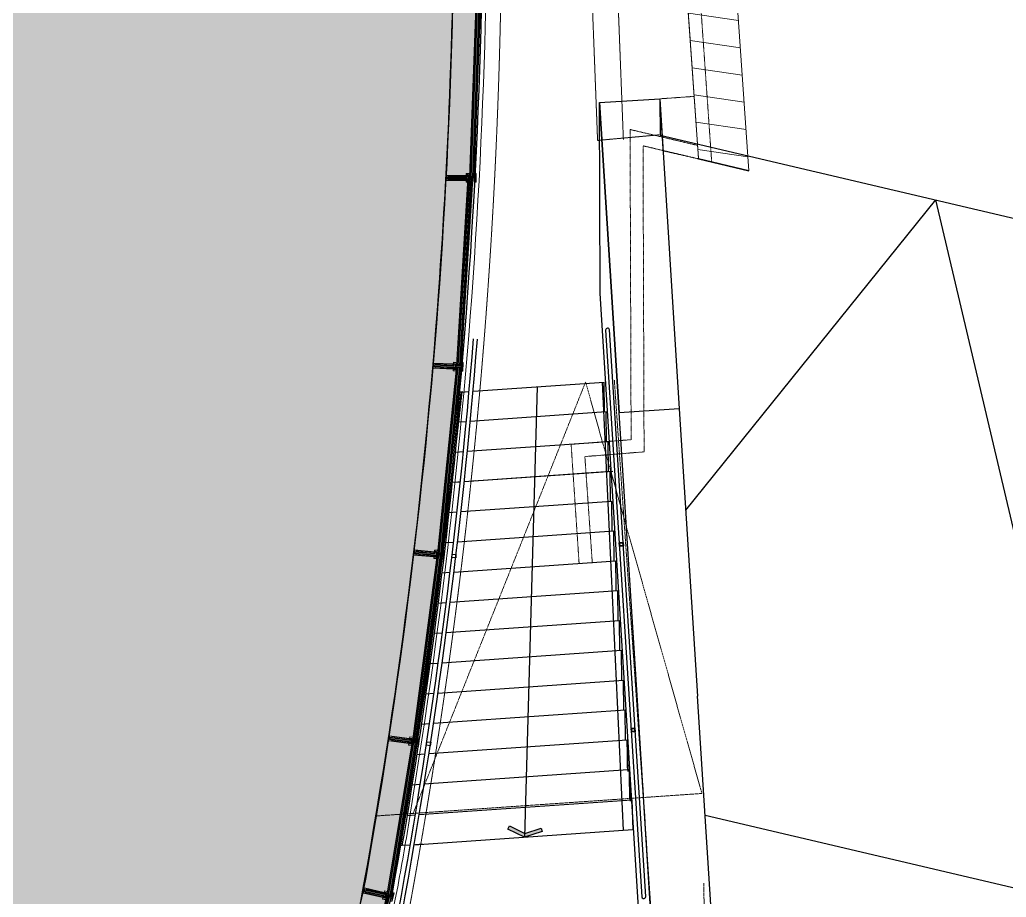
# Model space of a CAD drawing. Header units: millimetres. Extents: x 306 to 836129804, y -168137 to 818603917.
# Drawn here: x 834577313 to 834588780, y 817948182 to 817958385 of the extents above; entities that cross this region are included whole.
import ezdxf

# ---------------------------------------------------------------- set-up
doc = ezdxf.new("R2010")
doc.units = ezdxf.units.MM
doc.header["$LTSCALE"] = 3
for name, pattern in [('B0606', [0.7813, 0.39065, -0.39065]), ('B0701', [2.34375, 1.5625, -0.78125]), ('B0703', [4.6875, 3.125, -1.5625])]:
    doc.linetypes.add(name, pattern=pattern)
doc.layers.get('Defpoints').update_dxf_attribs({"color": 32})
for name, color, linetype, lineweight in [('05SYMB', 251, 'Continuous', 5), ('Hatch (LTC&CB)', 252, 'Continuous', 35), ('UAJ-21EXWA', 251, 'Continuous', 35), ('UAJ-21EXWA-a', 251, 'Continuous', 9), ('UAJ-21EXWA-c', 251, 'Continuous', 9), ('UAJ-22INWA', 251, 'Continuous', 35), ('UAJ-22INWA-h', 251, 'Continuous', 9), ('UAJ-23FLOR-h', 251, 'Continuous', 9), ('UAJ-23FLOR-rc slab edge', 251, 'B0703', 9), ('UAJ-23FLOR-y', 251, 'B0701', 9), ('UAJ-23FLOR-z', 251, 'B0703', 9)]:
    doc.layers.add(name, color=color, linetype=linetype, lineweight=lineweight)
doc.layers.add('_base', color=251, linetype='Continuous')
doc.layers.add('_LTC', color=251, linetype='Continuous')

# ---------------------------------------------------------------- blocks, each defined once
blk = doc.blocks.new('*U2908')
at = {"layer": '05SYMB', "linetype": 'ByBlock', "lineweight": -2, "transparency": 16777216}
blk.add_lwpolyline([(-1.019183087500947, -0.3482324427046337), (-1.083848228713204, -0.1589748946068129), (-0.1403681604513847, 0.1633914916129167), (0.3205198984832221, 1.047505128711219), (0.4978688270147323, 0.9550532085109058), (8.881784197001252e-16, 0)], close=True, dxfattribs=at)
for points in [[(0.4978688270147323, 0.9550532085109058), (0.3205198984832221, 1.047505128711219), (8.881784197001252e-16, 0), (-0.1403681604513847, 0.1633914916129167)], [(8.881784197001252e-16, 0), (-0.1403681604513847, 0.1633914916129167), (-1.019183087500947, -0.3482324427046337), (-1.083848228713204, -0.1589748946068129)]]:
    blk.add_solid(points, dxfattribs=at)
blk = doc.blocks.new('*U1352')
at = {"layer": 'UAJ-22INWA-h'}
h = blk.add_hatch(color=256, dxfattribs=at)
h.dxf.hatch_style = 1
h.paths.add_polyline_path([(-8.965648259868544e-16, -4.880671589615758), (40.00000011920929, -4.880671589615758), (40.00000011920929, 39.99999999999272), (0, 40)])
edge = h.paths.add_edge_path(flags=16)
edge.add_line((6.000000000058207, -1.880671589615758), (34.0000001192675, -1.880671589623034))
edge.add_arc((34.0000001192324, 1.119328410353857), 2.999999999976892, 270.0000000006704, 360.0000000007193)
edge.add_line((37.00000011920929, 1.119328410391518), (37.00000011920929, 34))
edge.add_arc((34.00000011920582, 34.00000000000381), 3.000000000003467, 359.9999999999273, 449.9999999999338)
edge.add_line((34.00000011920929, 37.00000000000728), (6.000000000058208, 36.99999999999272))
edge.add_arc((6.000000000026295, 33.99999999996643), 3.000000000026297, 89.99999999939051, 179.9999999994978)
edge.add_line((3, 33.99999999999272), (2.999999999999999, 1.119328410376966))
edge.add_arc((6.000000000026763, 1.119328410411005), 3.000000000026763, 180.0000000006501, 270.0000000006006)
at = {"layer": 'UAJ-22INWA'}
blk.add_lwpolyline([(-8.965648259868544e-16, -4.880671589615758), (40.00000011920929, -4.880671589615758), (40.00000011920929, 39.99999999999272), (0, 40)], close=True, dxfattribs=at)
blk.add_lwpolyline([(6.000000000058207, -1.880671589615758), (34.0000001192675, -1.880671589623034, 0.4142135623733451), (37.00000011920929, 1.119328410391518), (37.00000011920929, 34, 0.414213562373128), (34.00000011920929, 37.00000000000728), (6.000000000058208, 36.99999999999272, 0.4142135623736437), (3, 33.99999999999272), (2.999999999999999, 1.119328410376966, 0.4142135623728417)], format="xyb", close=True, dxfattribs=at)
blk = doc.blocks.new('3A35X-MAGP-P-LD-00-0')
at = {"layer": '_base'}
for p, q in [((834584052.8300669, 817957421.6359996), (834584751.4301093, 817957465.8383579)), ((834584052.8300668, 817957421.6359996), (834584751.4301091, 817957465.8383579)), ((834584280.9546655, 817953816.2004067), (834584052.8300669, 817957421.6359996)), ((834584280.9546654, 817953816.2004067), (834584052.8300668, 817957421.6359996)), ((834584058.7281979, 817955205.5610292), (834584052.8307071, 817957421.5791463)), ((834584052.830707, 817957421.5791463), (834584280.9546654, 817953816.2004067)), ((834584058.7281978, 817955205.5610292), (834584052.830707, 817957421.5791463)), ((834584751.4301093, 817957465.8383579), (834584979.5559831, 817953860.4030164)), ((834584751.4301091, 817957465.8383579), (834584979.555983, 817953860.4030164)), ((834584123.1342753, 817954774.7301564), (834584545.201107, 817948186.5774969)), ((834584123.1342753, 817954774.7301564), (834584545.201107, 817948186.5774969)), ((834584590.0755543, 817948189.9840242), (834584168.0247171, 817954777.8683425)), ((834584590.0755543, 817948189.9840242), (834584168.0247171, 817954777.8683425)), ((834584979.5559831, 817953860.4030164), (834585191.0056647, 817950518.5280143)), ((834584979.555983, 817953860.4030164), (834585191.0056646, 817950518.5280143)), ((834584492.8061233, 817950467.995907), (834584280.9546655, 817953816.2004067)), ((834584492.8061231, 817950467.995907), (834584280.9546654, 817953816.2004067)), ((834585344.4515134, 817948093.379666), (834585191.0056647, 817950518.5280143)), ((834584646.2894933, 817948042.2545463), (834584492.8061233, 817950467.995907)), ((834584646.2894932, 817948042.2545463), (834584492.8061231, 817950467.995907))]:
    blk.add_line(p, q, dxfattribs=at)
for points in [[(834584052.8340528, 817957421.5746748), (834584052.8369983, 817957421.5748613)], [(834584052.8369983, 817957421.5748613), (834584751.4370455, 817957465.7771451)], [(834584055.2255952, 817957209.3677773), (834584052.8369983, 817957421.5748613)], [(834584751.4370455, 817957465.7771451), (834584756.1780401, 817957044.5776645)], [(834584756.1780403, 817957044.5776645), (834591170.4208981, 817955536.6240054)], [(834584621.742926, 817946194.1848171), (834584058.7281979, 817955205.5610292)], [(834584621.7429259, 817946194.1848171), (834584058.7281978, 817955205.5610292)], [(834582445.416485, 817954055.9804788), (834582536.3527936, 817954062.337624)], [(834582581.8196983, 817954065.5161093), (834584106.7766776, 817954172.122297)], [(834583326.4574172, 817954117.5719966), (834583180.3723717, 817948881.5517204)], [(834584330.4998719, 817948961.954453), (834584087.2239156, 817954170.7554091)], [(834584330.4998719, 817948961.954453), (834584087.2239156, 817954170.7554091)], [(834584110.6946658, 817953824.0604844), (834584106.7766776, 817954172.122297)], [(834582445.416485, 817954055.9804788), (834582403.1767452, 817954053.0275972)], [(834584979.5625349, 817953860.3417794), (834584280.9612125, 817953816.1392441)], [(834584128.9757701, 817953825.3384738), (834582549.4101639, 817953714.9147242)], [(834584132.8938383, 817953477.1702489), (834584128.9757701, 817953825.3384738)], [(834582503.9044703, 817953711.7335271), (834582412.8904485, 817953705.3709489)], [(834584152.0814831, 817953478.5116124), (834582515.1320381, 817953364.0762925)], [(834584155.9994713, 817953130.4497998), (834584152.0814831, 817953478.5116124)], [(834582469.5862031, 817953360.8922894), (834582378.4917543, 817953354.5240891)], [(834584174.2805758, 817953131.7277892), (834582479.0013428, 817953013.2147697)], [(834584208.3146812, 817953134.1070338), (834582479.0208169, 817953013.3991572)], [(834584178.1986438, 817952783.5595642), (834584174.2805758, 817953131.7277892)], [(834582433.4140278, 817953010.027867), (834582342.2364668, 817953003.6538564)], [(834582433.434038, 817953010.2171165), (834582406.0814923, 817953008.3078587)], [(834582615.7756178, 817953022.9448924), (834582575.2565747, 817953020.1165892)], [(834584196.4823955, 817952784.8380588), (834582440.9909449, 817952662.1157436)], [(834584200.3977516, 817952436.8257983), (834584196.4823955, 817952784.8380588)], [(834582395.3607755, 817952658.9258449), (834582304.0973446, 817952652.5458308)], [(834584218.6839999, 817952438.103738), (834582401.1245036, 817952311.0423902)], [(834584222.5996329, 817952089.9794707), (834584218.6839999, 817952438.103738)], [(834582355.4501263, 817952307.8494009), (834582264.0981113, 817952301.4631951)], [(834582338.8365384, 817952171.2708719), (834582383.6214135, 817952168.3400644), (834582380.0868939, 817952128.5072939), (834582335.4050226, 817952132.4720936), (834582338.8365384, 817952171.2708719)], [(834584240.888442, 817952091.2579981), (834582359.3663583, 817951959.7251749)], [(834584244.0475587, 817951810.3353243), (834584240.888442, 817952091.2579981)], [(834582313.6463748, 817951956.5289974), (834582222.2029699, 817951950.1364021)], [(834584244.8033593, 817951743.1261706), (834584244.0475587, 817951810.3353243)], [(834584263.0944037, 817951744.4048549), (834582315.7223934, 817951608.268617)], [(834584267.0089074, 817951396.2485548), (834584263.0944037, 817951744.4048549)], [(834582269.9554064, 817951605.0691537), (834582178.4178084, 817951598.6699735)], [(834584285.3022217, 817951397.5273979), (834582270.1844127, 817951256.6552093)], [(834584289.2163168, 817951049.3489301), (834584285.3022217, 817951397.5273979)], [(834582224.36901, 817951253.4523613), (834582132.7343855, 817951247.0463983)], [(834584307.5118688, 817951050.6279205), (834582222.7463332, 817950904.8868216)], [(834584311.783498, 817950702.4594977), (834584307.5118688, 817951050.6279205)], [(834582176.8810897, 817950901.6804894), (834582085.14658, 817950895.2675438)], [(834584329.7231616, 817950703.7136177), (834582173.4026392, 817950552.9702764)], [(834584334.0717192, 817950355.532642), (834584329.7231616, 817950703.7136177)], [(834582127.4861172, 817950549.7603594), (834582035.6488382, 817950543.3402294)], [(834584351.9361848, 817950356.7815051), (834582122.1462498, 817950200.9020884)], [(834584355.8505614, 817950008.4636626), (834584351.9361848, 817950356.7815051)], [(834582076.1769975, 817950197.6884854), (834581984.2340362, 817950191.260967)], [(834582044.9519544, 817949990.1792705), (834582089.3251005, 817949983.4519572), (834582083.3483405, 817949944.1074483), (834582039.1365033, 817949950.6042715), (834582044.9519542, 817949990.1792705)], [(834584374.1519322, 817950009.7430688), (834582068.9565251, 817949848.5922313)], [(834584374.4044865, 817949987.2684264), (834584374.1519322, 817950009.7430688)], [(834582022.9330623, 817949845.3748382), (834581930.8814487, 817949838.9397244)], [(834584379.2968441, 817949661.6903701), (834582013.8708661, 817949496.3289539)], [(834584396.6907107, 817949662.8851329), (834584379.2968441, 817949661.6903701)], [(834581967.7917427, 817949493.1076697), (834581875.6285672, 817949486.6647567)], [(834581956.8445722, 817949143.8646191), (834584426.1716083, 817949316.4895164)], [(834584426.1716083, 817949316.4895164), (834584437.7216938, 817948969.4500806)], [(834581818.4305304, 817949134.1884162), (834581910.7082845, 817949140.6393387)], [(834589434.7362584, 817948153.9107622), (834585278.8001812, 817949130.9718945)], [(834581897.9891163, 817948791.9032961), (834584437.721694, 817948969.4500806)], [(834581771.9879766, 817948856.3258353), (834581743.9171535, 817948854.3634695)], [(834581851.7942629, 817948788.6739217), (834581759.399118, 817948782.2147924)], [(834581995.5056065, 817948798.7204467), (834581911.333956, 817948792.8362029)], [(834581759.399118, 817948782.2147923), (834581721.4613461, 817948779.5626512)]]:
    blk.add_lwpolyline(points, dxfattribs=at)
at = {"layer": '_base', "extrusion": (-3.586313819011477e-09, -2.498367123558305e-10, 1)}
for points in [[(834585053.9629385, 817952684.4721018), (834587963.2994691, 817956290.6008348)], [(834589646.2019194, 817949148.016928), (834587963.2994691, 817956290.6008348)]]:
    blk.add_lwpolyline(points, dxfattribs=at)
at = {"layer": '_base'}
for points in [[(834581711.9608263, 817947995.3018203, 0.02497190654924862), (834582588.6648941, 817954675.4218568, 0.02497190654924862)], [(834581756.6770476, 817947989.6756886, 0.0249636705379542), (834582633.5399448, 817954672.0618187, 0.0249636705379542)], [(834581759.399118, 817948782.2147923, 0.01973337748235844), (834582445.416485, 817954055.9804788, 0.02497190654961497)]]:
    blk.add_lwpolyline(points, format="xyb", dxfattribs=at)
at = {"layer": '_base', "extrusion": (2.365544610489447e-06, -0.0001574229607370188, 0.9999999876062078)}
blk.add_lwpolyline([(834584374.3772434, 817949979.1015803), (834584379.2696011, 817949653.5235307)], dxfattribs=at)
at = {"layer": '_base', "extrusion": (3.405308320375204e-06, -0.0001400821787165038, 0.9999999901826936)}
blk.add_lwpolyline([(834584398.0765584, 817949656.8528687), (834584406.532891, 817949308.9892076)], dxfattribs=at)
at = {"layer": '_base', "extrusion": (2.653508285202044e-06, -7.82156966079399e-05, 0.9999999969376319)}
blk.add_lwpolyline([(834584425.91703, 817949314.9932504), (834584437.6899955, 817948967.9693946)], dxfattribs=at)
at = {"layer": '_base'}
blk.add_polyline3d([(834584646.2954249, 817948042.1933447, 12100.00000001015), (834584636.4671664, 817948197.5251784, 12097.98188134244), (834584626.645603, 817948352.7512032, 12091.92862176081), (834584616.7970638, 817948508.4035648, 12081.79443392826), (834584606.9684911, 817948663.7403668, 12067.60303287877), (834584597.1399403, 817948819.0768209, 12049.30840935627), (834584587.344872, 817948973.884097, 12026.95659909569), (834584577.5766821, 817949128.2665684, 12000.52351611831), (834584567.8554941, 817949281.9061934, 11970.05554345821), (834584558.1880586, 817949434.6962835, 11935.57350010947), (834584548.5808811, 817949586.5340176, 11897.10122512157), (834584539.0533969, 817949737.112229, 11854.72465640379), (834584529.599017, 817949886.5350585, 11808.42355553374), (834584520.2496238, 817950034.2986143, 11758.37110940189), (834584510.9856644, 817950180.7119194, 11704.48084269804), (834584501.8504869, 817950325.0898747, 11647.03072362808), (834584492.8123133, 817950467.9347217, 11585.84762250368)], dxfattribs=at)
for centre, radius, start, end in [((834584145.5794963, 817954776.2992494), 22.49961902926814, 3.998908544118122, 183.9989082412184), ((834584145.5794963, 817954776.2992494), 22.49961902926814, 3.998908544118122, 183.9989082412184), ((834584567.6383306, 817948188.2807605), 22.50178010348349, 184.341134418851, 4.341134418851937), ((834584567.6383306, 817948188.2807605), 22.50178010348349, 184.341134418851, 4.341134418851937)]:
    blk.add_arc(centre, radius, start, end, dxfattribs=at)
at = {"layer": '_base', "extrusion": (0, 0, -1)}
for centre, radius, start, end in [((-834627963.0913464, 817950479.4359323), 43591.46534621155, 358.925107987898, 359.3530907982192), ((-834625785.5409732, 817950495.050378), 41395.78643888958, 358.3666401129103, 358.8482607821987)]:
    blk.add_arc(centre, radius, start, end, dxfattribs=at)
at = {"layer": '_base', "rotation": 273.998908511123}
for p in [(834584286.2384113, 817952303.3134899), (834584424.5920906, 817950145.5087053)]:
    blk.add_blockref('*U1352', p, dxfattribs=at)
at = {"layer": '_base', "xscale": 200.0000000000002, "yscale": 200.0000000000002, "zscale": 200.0000000000002, "rotation": 315.3226387542898}
blk.add_blockref('*U2908', (834583180.3723716, 817948881.5517204), dxfattribs=at)
blk = doc.blocks.new('21_UNS-EXWA-Facade EWS6-Steel Fin-Plan')
at = {"layer": 'Defpoints'}
blk.add_lwpolyline([(-47.99999983112017, -0.0005106925964355469), (47.99999974986775, -0.0005109310150217539)], dxfattribs=at)
at = {"layer": 'UAJ-21EXWA'}
blk.add_lwpolyline([(-10.00000107288361, 89.99949014186859), (-10.00000107288361, 89.99949014186859), (-10.00000250339508, 319.9994889497757), (9.999998807907104, 319.999489068985), (10.00000023841858, 89.99949049949646), (29.99999964237213, 89.99949049949646), (29.99999940395355, 69.9994889497757), (-30.00000035762787, 69.9994888305664), (-30.00000035762787, 89.99949038028717), (-10.00000107288361, 89.99949038028717)], dxfattribs=at)
at = {"layer": 'UAJ-21EXWA-a'}
for points in [[(-2.980232238769531e-06, 329.9994892477989), (-27.9995378162373, 329.9994892477989, 0.4141455223834754), (-30.00000243352001, 327.9994893017662), (-30.00000298023224, 94.99949049949646), (-47.98244392871857, 94.99949049949645, 0.4142135623730909), (-49.98244403293543, 92.99949039527958), (-49.98244392871866, 64.99948894872907), (-47.98244392871866, 64.99948894872907), (-47.98244392871865, 92.99949049949643), (-28.00000298492505, 92.99949049949646), (-28.00000243352001, 327.9994893017662), (-2.753734895116705e-06, 327.9994919064891)], [(-7.152557373046875e-07, 329.9994892477989), (27.99953412074932, 329.9994892477989, -0.4141455223834754), (29.99999873803203, 327.9994893017662), (29.99999928474426, 94.99949049949646), (47.98244023323059, 94.99949049949645, -0.4142135623730909), (49.98244033744746, 92.99949039527958), (49.98244023323068, 64.99948894872907), (47.98244023323068, 64.99948894872907), (47.98244023323068, 92.99949049949643), (27.99999928943707, 92.99949049949646), (27.99999873803203, 327.9994893017662), (-9.417530809575139e-07, 327.9994919064891)], [(47.99999976158142, -5.000510573387146), (47.99999988079071, -18.00051069259644), (47.99999988079071, -18.00051081180573), (-48, -18.00051069259644), (-48, -18.00051069259644), (-48, -5.000510931015015), (-50, -5.000510931015015), (-49.99999988079071, -18.00051081180573, 0.4142135625800797), (-47.99999988079071, -20.00051069259644), (47.99999988079071, -20.00051093101501, 0.4142135618518722), (49.99999976158142, -18.00051069259644), (49.99999988079071, -5.000510811805725), (47.99999964237213, -5.000510692596436)]]:
    blk.add_lwpolyline(points, format="xyb", dxfattribs=at)
at = {"layer": 'UAJ-21EXWA-c'}
for points in [[(-23.00000249218012, 302.9994888305664), (-23.00000408958469, 101.9994906028112), (-10.00000381469727, 101.9994904994965), (-10.00000369548798, 302.9994888305664)], [(22.99999879669214, 302.9994888305664), (23.00000039409671, 101.9994906028112), (10.00000011920929, 101.9994904994965), (10, 302.9994888305664)], [(1.5, 55.0191136598587), (1.5, 1.192092895507812e-07), (-1.49999988079071, -1.192092895507812e-07), (-1.616378426551819, 54.97702765464783)]]:
    blk.add_lwpolyline(points, close=True, dxfattribs=at)
for points in [[(-47.99999976158142, -5.000510931015015), (-47.99999964237213, -18.00051093101501), (-32.99999976158142, -18.00051057338715), (-22.99999964237213, -13.00051057338715), (0, -13.00051081180573), (22.99999964237213, -13.00051057338715), (32.99999976158142, -18.00051057338715), (47.99999988079071, -18.00051069259644), (47.99999964237213, -5.000510692596436)], [(-45.99999952316284, -5.000510931015015), (-47.99999976158142, -5.000510931015015)], [(-45.99999952316284, -5.000510931015015), (-45.99999964237213, -16.00051069259644), (-33.47213578224182, -16.00051057338715), (-23.47213542461395, -11.00051057338715), (1.192092895507812e-07, -11.00051081180573), (23.47213542461395, -11.00051045417786), (33.47213590145111, -16.00051033496857), (45.99999976158142, -16.00051069259644), (45.99999976158142, -5.000510811805725)], [(45.99999964237213, -5.000510692596436), (47.99999952316284, -5.000510573387146)]]:
    blk.add_lwpolyline(points, dxfattribs=at)
blk = doc.blocks.new('*U70')
at = {"layer": 'UAJ-21EXWA-a'}
blk.add_lwpolyline([(678.8535124063492, -152.6484401226044), (676.4192818403244, -154.0763473510742), (663.6700299978256, -203.4564032554626), (665.1043062210083, -205.9014909267426), (2789.334816810461, -764.4442424271755), (2791.764707800718, -763.015219638174), (2804.9747288197, -713.756288120573), (2803.558520910116, -711.3159552310161)], close=True, dxfattribs=at)
at = {"layer": 'UAJ-21EXWA-c'}
for points in [[(2793.812021967741, -755.2815660927944), (665.7130051851273, -195.7216341495514)], [(2796.160850283476, -745.5592566226177), (668.2559567689896, -186.0503678321838)], [(671.833355307579, -171.4823825359344), (2800.312258955809, -731.1422014926128)], [(674.3763068914413, -161.8111159801483), (2802.902516600462, -721.483373472517)]]:
    blk.add_lwpolyline(points, dxfattribs=at)
for points in [[(681.5908010005951, -174.0479942560196), (671.9194390773773, -171.5050172805786), (668.1698733568192, -186.0277328491211), (677.8412356376648, -188.5707098245621)], [(2790.648375269743, -728.6011893246822), (2800.319737669798, -731.1441661809139), (2796.441057202192, -745.6329323743038), (2786.769694682928, -743.0899552796535)]]:
    blk.add_lwpolyline(points, close=True, dxfattribs=at)
blk = doc.blocks.new('*U1631')
at = {"layer": 'UAJ-21EXWA-a'}
blk.add_lwpolyline([(678.8535124063492, -152.6484401226044), (676.4192818403244, -154.0763473510742), (663.6700299978256, -203.4564032554626), (665.1043062210083, -205.9014909267426), (2778.076726822529, -761.4840530900524), (2780.506617812786, -760.0550303010509), (2793.716638831768, -710.7960987834499), (2792.300430922184, -708.355765893893)], close=True, dxfattribs=at)
at = {"layer": 'UAJ-21EXWA-c'}
for points in [[(2782.553931979809, -752.3213767556713), (665.7130051851273, -195.7216341495514)], [(2784.902760295544, -742.5990672854946), (668.2559567689896, -186.0503678321838)], [(671.833355307579, -171.4823825359344), (2789.054168967877, -728.1820121554897)], [(674.3763068914413, -161.8111159801483), (2791.64442661253, -718.5231841353939)]]:
    blk.add_lwpolyline(points, dxfattribs=at)
for points in [[(681.5908010005951, -174.0479942560196), (671.9194390773773, -171.5050172805786), (668.1698733568192, -186.0277328491211), (677.8412356376648, -188.5707098245621)], [(2779.390285281811, -725.6409999875591), (2789.061647681866, -728.1839768437908), (2785.18296721426, -742.6727430371807), (2775.511604694996, -740.1297659425304)]]:
    blk.add_lwpolyline(points, close=True, dxfattribs=at)
blk = doc.blocks.new('*U1632')
at = {"layer": 'UAJ-21EXWA-a'}
blk.add_lwpolyline([(678.8535124063492, -152.6484401226044), (676.4192818403244, -154.0763473510742), (663.6700299978256, -203.4564032554626), (665.1043062210083, -205.9014909267426), (2409.944796856935, -664.6878634249488), (2412.374687847192, -663.2588406359473), (2425.584708866174, -613.9999091183463), (2424.16850095659, -611.5595762287894)], close=True, dxfattribs=at)
at = {"layer": 'UAJ-21EXWA-c'}
for points in [[(2414.422002014215, -655.5251870905677), (665.7130051851273, -195.7216341495514)], [(2416.77083032995, -645.802877620391), (668.2559567689896, -186.0503678321838)], [(671.833355307579, -171.4823825359344), (2420.922239002282, -631.3858224903861)], [(674.3763068914413, -161.8111159801483), (2423.512496646936, -621.7269944702903)]]:
    blk.add_lwpolyline(points, dxfattribs=at)
for points in [[(681.5908010005951, -174.0479942560196), (671.9194390773773, -171.5050172805786), (668.1698733568192, -186.0277328491211), (677.8412356376648, -188.5707098245621)], [(2411.258355316217, -628.8448103224555), (2420.929717716272, -631.3877871786872), (2417.051037248666, -645.8765533720771), (2407.379674729402, -643.3335762774268)]]:
    blk.add_lwpolyline(points, close=True, dxfattribs=at)
blk = doc.blocks.new('*U1627')
at = {"layer": 'UAJ-21EXWA-a'}
blk.add_lwpolyline([(678.8535124063492, -152.6484401226044), (676.4192818403244, -154.0763473510742), (663.6700299978256, -203.4564032554626), (665.1043062210083, -205.9014909267426), (2772.685400277742, -760.0664638393062), (2775.115291268, -758.6374410503047), (2788.325312286981, -709.3785095327037), (2786.909104377397, -706.9381766431468)], close=True, dxfattribs=at)
at = {"layer": 'UAJ-21EXWA-c'}
for points in [[(2777.162605435022, -750.903787504925), (665.7130051851273, -195.7216341495514)], [(2779.511433750757, -741.1814780347484), (668.2559567689896, -186.0503678321838)], [(671.833355307579, -171.4823825359344), (2783.66284242309, -726.7644229047435)], [(674.3763068914413, -161.8111159801483), (2786.253100067743, -717.1055948846476)]]:
    blk.add_lwpolyline(points, dxfattribs=at)
for points in [[(681.5908010005951, -174.0479942560196), (671.9194390773773, -171.5050172805786), (668.1698733568192, -186.0277328491211), (677.8412356376648, -188.5707098245621)], [(2773.998958737024, -724.2234107368129), (2783.670321137079, -726.7663875930446), (2779.791640669474, -741.2551537864344), (2770.120278150209, -738.7121766917842)]]:
    blk.add_lwpolyline(points, close=True, dxfattribs=at)
blk = doc.blocks.new('*U1628')
at = {"layer": 'UAJ-21EXWA-a'}
blk.add_lwpolyline([(678.8535124063492, -152.6484401226044), (676.4192818403244, -154.0763473510742), (663.6700299978256, -203.4564032554626), (665.1043062210083, -205.9014909267426), (2772.953654770072, -760.136998369469), (2775.383545760329, -758.7079755804675), (2788.593566779311, -709.4490440628665), (2787.177358869727, -707.0087111733096)], close=True, dxfattribs=at)
at = {"layer": 'UAJ-21EXWA-c'}
for points in [[(2777.430859927352, -750.9743220350879), (665.7130051851273, -195.7216341495514)], [(2779.779688243087, -741.2520125649112), (668.2559567689896, -186.0503678321838)], [(671.833355307579, -171.4823825359344), (2783.931096915419, -726.8349574349063)], [(674.3763068914413, -161.8111159801483), (2786.521354560073, -717.1761294148105)]]:
    blk.add_lwpolyline(points, dxfattribs=at)
for points in [[(681.5908010005951, -174.0479942560196), (671.9194390773773, -171.5050172805786), (668.1698733568192, -186.0277328491211), (677.8412356376648, -188.5707098245621)], [(2774.267213229354, -724.2939452669757), (2783.938575629409, -726.8369221232074), (2780.059895161803, -741.3256883165973), (2770.388532642539, -738.782711221947)]]:
    blk.add_lwpolyline(points, close=True, dxfattribs=at)
blk = doc.blocks.new('FAC-00-0')
at = {"layer": '_LTC'}
for points in [[(834582351.1973126, 817967521.9996998), (834582626.9950787, 817963240.447992, -0.05589412159667333), (834581632.7040263, 817948181.7302431)], [(834582351.1973126, 817967521.9996998), (834582626.9950787, 817963240.447992, -0.05589412159667333), (834581632.7040263, 817948181.7302431)], [(834580872.5854409, 817946553.4298291, 0.0802846726957574), (834581588.0751592, 817948190.319626, 0.0802846726957574)], [(834580880.9920006, 817946548.0141339, 0.08028467269833622), (834581597.7596858, 817948187.82765, 0.08028467269833622)], [(834580893.5752856, 817946539.8493719, 0.0802868664914244), (834581612.2864758, 817948184.0896859, 0.0802868664914244)]]:
    blk.add_lwpolyline(points, format="xyb", dxfattribs=at)
at = {"layer": '_LTC', "flags": 128}
for points in [[(834530422.4208595, 817947352.3399472, 0.01410185212522722), (834539624.8666433, 817945716.7847276, 0.01623127547389755), (834550310.882885, 817944479.9320782, 0.01922887565899738), (834561798.1739266, 817943948.3942754, 0.02577229268232034), (834573872.0371237, 817944534.0055832, 0.01068663956181717), (834578058.5043359, 817945036.7590958, 0.2924682808154892), (834581273.9221169, 817948108.9352949, 0.02753840026918381), (834582183.9191729, 817955229.0975394, 0.009061255712531998), (834582316.8587844, 817957655.4032435, 0.02401355522094559), (834582250.9934157, 817963859.5909524), (834582098.4680808, 817966175.9364115)], [(834530422.4208595, 817947352.3399472, 0.01410185212522722), (834539624.8666433, 817945716.7847276, 0.01623127547389755), (834550310.882885, 817944479.9320782, 0.01922887565899738), (834561798.1739266, 817943948.3942754, 0.02577229268232034), (834573872.0371237, 817944534.0055832, 0.01068663956181717), (834578058.5043359, 817945036.7590958, 0.2924682808154892), (834581273.9221169, 817948108.9352949, 0.02753840026918381), (834582183.9191729, 817955229.0975394, 0.009061255712531998), (834582316.8587844, 817957655.4032435, 0.02401355522094559), (834582250.9934157, 817963859.5909524), (834582098.4680808, 817966175.9364115)], [(834582114.7845112, 817966134.9102137), (834582289.2085083, 817963221.2219965, -0.05557924193678301), (834581330.3178363, 817948392.6558827, -0.3325201049569982), (834577756.7216059, 817944989.280751, -0.05087079921127214), (834553608.1300159, 817944239.4719547, -0.03533074298749107), (834530423.5422417, 817947352.1078049)], [(834582114.7845112, 817966134.9102137), (834582289.2085083, 817963221.2219965, -0.05557924193678301), (834581330.3178363, 817948392.6558827, -0.3325201049569982), (834577756.7216059, 817944989.280751, -0.05087079921127214), (834553608.1300159, 817944239.4719547, -0.03533074298749107), (834530423.5422417, 817947352.1078049)]]:
    blk.add_lwpolyline(points, format="xyb", dxfattribs=at)
at = {"layer": '_LTC'}
blk.add_lwpolyline([(834580911.1893457, 817946530.8504131, 0.08010622810798321), (834581630.8544936, 817948177.2731558), (834581629.7186235, 817948179.6041291), (834581580.327538, 817948192.3132068), (834581577.5896056, 817948190.9790204, -0.08010225679949745), (834580864.9799083, 817946560.6781061), (834580865.8592234, 817946557.7608817), (834580908.7079684, 817946530.1024778)], format="xyb", close=True, dxfattribs=at)
for name, p, xscale, rotation in [('*U70', (834582673.5076212, 817959445.2725924), -0.9999999999999977, 73.13574788160967), ('*U1627', (834582590.4707642, 817957236.8530376), -0.9999999999999989, 71.76125207069775), ('*U1628', (834582482.8572816, 817955036.782434), -1, 69.47641932204077), ('*U1631', (834582282.8754538, 817952848.27335), -1, 67.6504952724371), ('*U1631', (834582282.8754538, 817952848.27335), -1, 67.6504952724371), ('*U1632', (834582012.5363697, 817950669.7275867), -1, 65.91450941928716), ('*U1632', (834582012.5363697, 817950669.7275867), -1, 65.91450941928716)]:
    blk.add_blockref(name, p, dxfattribs=dict(at, xscale=xscale, rotation=rotation))
for p, rotation in [((834582598.5406603, 817956546.9082044), 90.39235607636067), ((834582446.1544538, 817954348.682075), 87.66899381623784), ((834582224.2336501, 817952161.465303), 84.94563098214094), ((834581933.1617198, 817949985.2803341), 82.12361767069815), ((834581933.1617198, 817949985.2803341), 82.12361767069815), ((834581633.3107747, 817948187.2994193), 77.11432160953665)]:
    blk.add_blockref('21_UNS-EXWA-Facade EWS6-Steel Fin-Plan', p, dxfattribs=dict(at, rotation=rotation))
blk = doc.blocks.new('*U1692')
at = {"layer": 'UAJ-23FLOR-h'}
h = blk.add_hatch(dxfattribs=at)
h.set_pattern_fill('ANSI31', color=256, scale=100, angle=315)
h.set_pattern_definition([(0, (375.0000019279327, -31172.66991171575), (8.526512829121202e-14, 317.4999999999999), [])])
h.paths.add_polyline_path([(5.803960675621056e-06, -49187.14922003914), (-1.84947043635475e-06, 19014.47930908616), (574.9999962431809, 19014.47930907126), (575.0000043734492, -49187.14921969641)])
for p, q in [((5.949636713320191e-06, -49131.18757040911), (-1.998482048286527e-06, 19014.47930885455)), ((574.9999963176867, 19014.47930910282), (575.0000043703362, -49318.99956411961))]:
    blk.add_line(p, q, dxfattribs=at)

msp = doc.modelspace()

# ---------------------------------------------------------------- hatches: boundary and pattern name
at = {"layer": 'Hatch (LTC&CB)', "ltscale": 0.5}
h = msp.add_hatch(color=256, dxfattribs=at)
h.dxf.hatch_style = 1
h.paths.add_polyline_path([(834513554.2875786, 817967164.184733), (834513136.0010567, 817973147.5986885), (834516444.2460145, 817973378.8703827), (834516862.5325388, 817967395.4564129)])
edge = h.paths.add_edge_path()
edge.add_line((834574531.2963331, 818045981.8457801), (834554099.929931, 818044553.5366205))
edge.add_line((834554099.929931, 818044553.5366205), (834551123.8228455, 818044183.8080285))
edge.add_line((834551123.8228455, 818044183.8080285), (834548209.0206542, 818043477.5243225))
edge.add_line((834548209.0206542, 818043477.5243225), (834545391.3720644, 818042450.0201086))
edge.add_line((834545391.3720644, 818042450.0201086), (834542706.1556592, 818041114.1603316))
edge.add_line((834542706.1556592, 818041114.1603316), (834540186.9918953, 818039486.6707257))
edge.add_line((834540186.9918953, 818039486.6707257), (834537891.0747983, 818037557.0067935))
edge.add_line((834537891.0747983, 818037557.0067935), (834535879.1420094, 818035334.0248597))
edge.add_line((834535879.1420094, 818035334.0248597), (834535855.3944789, 818035294.2675608))
edge.add_line((834535855.3944789, 818035294.2675608), (834532032.6782387, 818042572.4388088))
edge.add_line((834532032.6782387, 818042572.4388088), (834531164.0984614, 818043800.1153567))
edge.add_line((834531164.0984614, 818043800.1153567), (834530021.2562451, 818044771.3886445))
edge.add_line((834530021.2562451, 818044771.3886445), (834528673.237675, 818045435.2700317))
edge.add_line((834528673.237675, 818045435.2700317), (834527205.3850749, 818045748.6568446))
edge.add_line((834527205.3850749, 818045748.6568446), (834506196.3506466, 818045615.4155988))
edge.add_arc((834506271.1753964, 818044617.8358235), 1000.382002588579, 94.28951124117238, 184.8385578105567)
edge.add_line((834505274.3584335, 818044533.4551773), (834507175.0349003, 818017345.0717123))
edge.add_arc((834508006.2233039, 818017538.0693862), 853.3008053756253, 193.0721449834389, 241.7750472788793)
edge.add_line((834507602.6678852, 818016786.2281208), (834508069.1239861, 818016499.3412285))
edge.add_line((834508069.1239861, 818016499.3412285), (834506033.0790353, 818013635.890324))
edge.add_arc((834507255.7232584, 818012765.1948972), 1500.989481160123, 144.5437625065404, 184.7118367485428)
edge.add_line((834505759.8064644, 818012641.8970132), (834510574.8280377, 817943764.9910301))
edge.add_arc((834512461.4285563, 817944222.0794972), 1941.182985577997, 193.6192718619657, 275.7769527828718)
edge.add_line((834512656.820462, 817942290.75524), (834514135.0129817, 817942432.7829566))
edge.add_line((834514135.0129817, 817942432.7829566), (834515639.5898061, 817942609.6817144))
edge.add_line((834515639.5898061, 817942609.6817144), (834517125.2230971, 817942816.5733008))
edge.add_line((834517125.2230971, 817942816.5733008), (834518606.1282966, 817943054.9641434))
edge.add_line((834518606.1282966, 817943054.9641434), (834520081.6376159, 817943324.7467438))
edge.add_line((834520081.6376159, 817943324.7467438), (834521550.6787682, 817943623.4372313))
edge.add_line((834521550.6787682, 817943623.4372313), (834523003.1909853, 817943997.2323029))
edge.add_line((834523003.1909853, 817943997.2323029), (834524434.6779621, 817944444.8476892))
edge.add_line((834524434.6779621, 817944444.8476892), (834525841.3906198, 817944965.1110799))
edge.add_line((834525841.3906198, 817944965.1110799), (834527219.6447655, 817945556.6599009))
edge.add_line((834527219.6447655, 817945556.6599009), (834528566.4663409, 817946218.3362625))
edge.add_line((834528566.4663409, 817946218.3362625), (834529949.1975069, 817946963.0067956))
edge.add_line((834529949.1975069, 817946963.0067956), (834530025.4386841, 817945888.6557508))
edge.add_line((834530025.4386841, 817945888.6557508), (834530524.2280539, 817945923.5249519))
edge.add_line((834530524.2280539, 817945923.5249519), (834531068.3343124, 817946109.8721913))
edge.add_line((834531068.3343124, 817946109.8721913), (834531037.8571603, 817946545.8476382))
edge.add_line((834531037.8571603, 817946545.8476382), (834533865.2576491, 817946000.0480125))
edge.add_line((834533865.2576491, 817946000.0480125), (834536130.1011477, 817945599.4485525))
edge.add_line((834536130.1011477, 817945599.4485525), (834538400.1908902, 817945229.7315427))
edge.add_line((834538400.1908902, 817945229.7315427), (834540675.1291097, 817944891.1253359))
edge.add_line((834540675.1291097, 817944891.1253359), (834542954.494443, 817944583.7301323))
edge.add_line((834542954.494443, 817944583.7301323), (834545237.8685557, 817944307.6853015))
edge.add_line((834545237.8685557, 817944307.6853015), (834547578.8128494, 817944055.8657025))
edge.add_line((834547578.8128494, 817944055.8657025), (834549775.2120743, 817943852.7193749))
edge.add_line((834549775.2120743, 817943852.7193749), (834552166.6682281, 817943704.7044293))
edge.add_line((834552166.6682281, 817943704.7044293), (834554408.0140736, 817943602.5051898))
edge.add_line((834554408.0140736, 817943602.5051898), (834556706.8720335, 817943525.9335827))
edge.add_line((834556706.8720335, 817943525.9335827), (834559062.7525511, 817943492.2506982))
edge.add_line((834559062.7525511, 817943492.2506982), (834561264.7959542, 817943499.6060555))
edge.add_line((834561264.7959542, 817943499.6060555), (834563662.805802, 817943545.8192695))
edge.add_line((834563662.805802, 817943545.8192695), (834565905.0821311, 817943629.5407001))
edge.add_line((834565905.0821311, 817943629.5407001), (834568202.2235788, 817943747.6000468))
edge.add_line((834568202.2235788, 817943747.6000468), (834570497.1715583, 817943902.4870338))
edge.add_line((834570497.1715583, 817943902.4870338), (834572789.3424196, 817944094.1622797))
edge.add_line((834572789.3424196, 817944094.1622797), (834575076.8880951, 817944322.4462694))
edge.add_line((834575076.8880951, 817944322.4462694), (834577358.8485965, 817944599.7346953))
edge.add_arc((834577188.4102644, 817949142.5459951), 4546.007449470469, 272.1486296327768, 348.0754999770829)
edge.add_line((834581636.318153, 817948203.238194), (834581931.6191186, 817949988.7878709))
edge.add_line((834581931.6191186, 817949988.7878709), (834582222.8927813, 817952167.7077127))
edge.add_line((834582222.8927813, 817952167.7077127), (834582444.6448697, 817954354.4007571))
edge.add_line((834582444.6448697, 817954354.4007571), (834582596.7161981, 817956553.5893033))
edge.add_line((834582596.7161981, 817956553.5893033), (834582678.7199463, 817958758.7008262))
edge.add_line((834582678.7199463, 817958758.7008262), (834582689.6004196, 817961000.6853927))
edge.add_line((834582689.6004196, 817961000.6853927), (834582627.8349453, 817963239.9127623))
edge.add_line((834582627.8349453, 817963239.9127623), (834582495.0484269, 817965475.7417142))
edge.add_line((834582495.0484269, 817965475.7417142), (834582352.0371794, 817967521.4644701))
edge.add_line((834582352.0371794, 817967521.4644701), (834582377.3017465, 817967501.2573416))
edge.add_line((834582377.3017465, 817967501.2573416), (834583280.4098197, 817967592.3724535))
edge.add_line((834583280.4098197, 817967592.3724535), (834582885.6743841, 817972682.2829502))
edge.add_line((834582885.6743841, 817972682.2829502), (834582550.7585597, 817977040.087476))
edge.add_line((834582550.7585597, 817977040.087476), (834582280.7159691, 817980552.6941899))
edge.add_line((834582280.7159691, 817980552.6941899), (834582016.0826895, 817983880.3056784))
edge.add_line((834582016.0826895, 817983880.3056784), (834581737.2924131, 817986867.2783637))
edge.add_line((834581737.2924131, 817986867.2783637), (834581397.7587786, 817990004.3583491))
edge.add_line((834581397.7587786, 817990004.3583491), (834578831.2786306, 818011297.8700217))
edge.add_line((834578831.2786306, 818011297.8700217), (834578649.3672444, 818012963.5483121))
edge.add_line((834578649.3672444, 818012963.5483121), (834576771.549405, 818039832.1183864))
edge.add_line((834576771.549405, 818039832.1183864), (834576279.8499508, 818039797.7448243))
edge.add_line((834576279.8499508, 818039797.7448243), (834575932.169804, 818044771.1641917))
edge.add_arc((834574629.9863018, 818044680.2268811), 1305.354920261004, 3.994735601767179, 94.33592376376863)

# ---------------------------------------------------------------- linework, layer by layer
at = {"layer": 'UAJ-22INWA', "color": 251, "true_color": 0x636466}
msp.add_lwpolyline([(834585789.0631928, 817956629.3602728), (834585203.0242318, 817956767.1348497)], dxfattribs=at)
at = {"layer": 'UAJ-23FLOR-h', "linetype": 'B0606'}
msp.add_lwpolyline([(834584751.4339943, 817957465.7769521), (834585152.0425344, 817957493.7824495), (834585203.0242308, 817956767.1348621), (834584789.6316308, 817956862.0790632), (834584751.4363519, 817957465.838753)], dxfattribs=at)
at = {"layer": 'UAJ-23FLOR-h', "linetype": 'B0606', "elevation": -7.362832479620758e-10}
msp.add_lwpolyline([(834583970.4430639, 817952072.3517921), (834583814.9898815, 817952061.9138538), (834583721.8914086, 817953448.4380271), (834584419.3607605, 817953502.0185429), (834584407.182494, 817957108.9080213), (834585191.6952873, 817956924.157132), (834585203.0017653, 817956767.4550664), (834584557.8526452, 817956919.3148983), (834584570.0073389, 817953360.6819103), (834583881.7118607, 817953306.1408285), (834583967.9752365, 817952072.1792719)], close=True, dxfattribs=at)
at = {"layer": 'UAJ-23FLOR-rc slab edge', "linetype": 'B0703'}
msp.add_lwpolyline([(834584772.4101223, 817946274.3077431), (834584224.3480906, 817954195.3102117)], dxfattribs=at)
at = {"layer": 'UAJ-23FLOR-y'}
msp.add_lwpolyline([(834584745.5818634, 817957047.068768), (834584029.5575163, 817956981.7079995)], dxfattribs=at)
at = {"layer": 'UAJ-23FLOR-z', "linetype": 'B0703'}
msp.add_lwpolyline([(834585264.8811845, 817948346.9546747, 0.3837275421905919), (834588278.1259449, 817944885.8664942), (834609466.9062122, 817957642.376905)], format="xyb", dxfattribs=at)

# ---------------------------------------------------------------- next in the draw order: block references
msp.add_blockref('FAC-00-0', (0, 0))

# ---------------------------------------------------------------- next in the draw order: linework, layer by layer
at = {"layer": 'UAJ-23FLOR-h', "linetype": 'B0606'}
msp.add_lwpolyline([(834578706.405762, 818042188.3070061), (834578856.1098981, 818042198.7729973), (834580066.8237352, 818024879.948651), (834580589.1177208, 818024916.4608612), (834585355.7872447, 817956731.2427877), (834585203.0017751, 817956767.454925), (834580450.2349168, 818024756.3858459), (834579927.5000083, 818024719.8472979), (834578706.405762, 818042188.3070061)], close=True, dxfattribs=at)
at = {"layer": 'UAJ-23FLOR-h'}
for points in [[(834581846.7471592, 817949121.5266263, 0.0535373665783087), (834582662.252734, 817963497.6480443), (834583577.6468828, 817963561.6411136), (834583574.1600091, 817963611.5193825)], [(834565895.6242616, 817943576.8055544, 0.01203515649984213), (834572785.262378, 817944041.3314744, 0.01084350625896052), (834577350.229837, 817944546.4816633), (834577377.6651514, 817944550.0776364, 0.0009027883422576359), (834577805.2476017, 817944606.3555781, 0.33195990987408), (834581709.7941809, 817948321.9430945, -0.001608831206796546), (834581710.6134932, 817948326.6488618, 0.007193802579323996), (834581846.7471592, 817949121.5266262)]]:
    msp.add_lwpolyline(points, format="xyb", dxfattribs=at)
at = {"layer": 'UAJ-23FLOR-rc slab edge', "linetype": 'B0703'}
msp.add_lwpolyline([(834582456.5570118, 817954071.7280579, -0.01118265524350328), (834581806.7140085, 817949151.3826957, 0.0005242152241637635), (834581453.0941707, 817949126.719256, -0.01262687755081047), (834581301.284083, 817948258.4400104, -0.1052791675636855), (834580648.739502, 817946727.9665773, -0.1212475582813651), (834579176.9736059, 817945428.4311645, -0.09942277520354036), (834578000.5988885, 817945025.8641759), (834577312.9798073, 817944925.7631551)], format="xyb", dxfattribs=at)
at = {"layer": 'UAJ-23FLOR-rc slab edge', "linetype": 'B0703', "elevation": 499.9999996770508}
for points in [[(834585242.1713805, 817949388.5208672), (834583889.9147302, 817954171.9486927), (834581885.4210408, 817949156.8331809)], [(834585242.1713805, 817949388.5208672), (834581806.7127553, 817949151.4006228)]]:
    msp.add_lwpolyline(points, dxfattribs=at)
at = {"layer": 'UAJ-23FLOR-y'}
msp.add_lwpolyline([(834579567.500236, 818042398.6785848), (834583808.496284, 817981733.0001909), (834583660.4488819, 817978656.779277), (834583437.0453227, 817977072.4310843), (834583310.1656992, 817974559.5250665), (834584073.270366, 817963641.70014), (834584329.3352528, 817956993.2539423)], dxfattribs=at)
msp.add_lwpolyline([(834530279.0447919, 817946921.1311475), (834530355.3190601, 817945830.0595723), (834531312.9741008, 817945897.0070019), (834531287.6524937, 817946259.2220222), (834531541.6965144, 817946208.8178488), (834533812.8466303, 817945773.2318013), (834536080.346909, 817945371.9967123, 0.009138633095830774), (834542914.1079357, 817944354.5027345, 0.006898413932442784), (834547495.6182337, 817943832.4225187), (834552088.1376898, 817943481.0561041, 0.01388085613271621), (834558998.8992398, 817943264.3146154), (834561302.7619603, 817943271.216675), (834565901.9745085, 817943396.9118952, 0.01203734158882196), (834572801.5117698, 817943862.0661101, 0.01084237862877652), (834577373.7623947, 817944368.0265188), (834577400.9447978, 817944371.5893425, 0.0009000045931880314), (834577827.8514347, 817944427.7769829, 0.3206537116309166), (834581851.3647549, 817948104.6509659, 0.058802477723385), (834582821.3926246, 817963328.3338414), (834583782.5293856, 817963395.5246702), (834584029.5575163, 817956981.7080035)], format="xyb", dxfattribs=at)

# ---------------------------------------------------------------- next in the draw order: block references
at = {"ltscale": 0.5}
msp.add_blockref('3A35X-MAGP-P-LD-00-0', (0, 0), dxfattribs=at)
at = {"layer": 'UAJ-22INWA', "rotation": 3.998949732466974}
msp.add_blockref('*U1692', (834581776.0454727, 818005788.1848294), dxfattribs=at)

doc.saveas('drawing.dxf')
